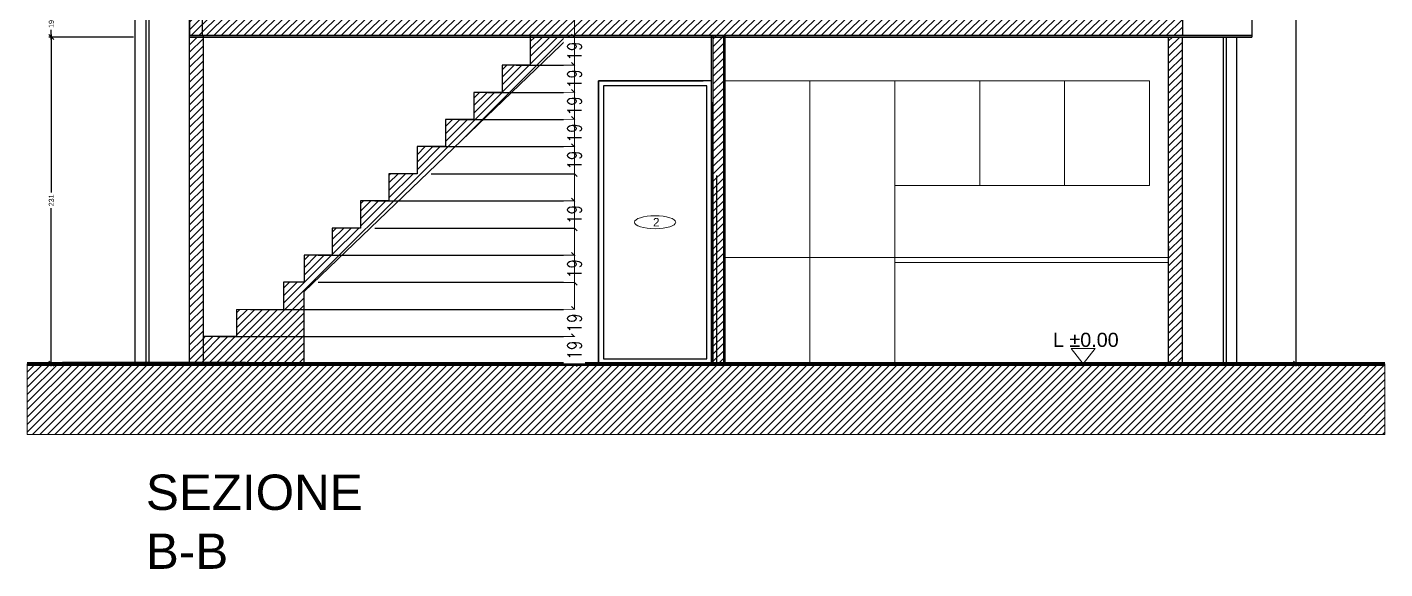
# Model space of a CAD drawing. Header units: centimetres. Extents: x -1332 to 7887, y -608 to 4152.
# Drawn here: x 46 to 1006, y 1668 to 2051 of the extents above; entities that cross this region are included whole.
import ezdxf

# ---------------------------------------------------------------- set-up
doc = ezdxf.new("R2010")
doc.units = ezdxf.units.CM
doc.header["$MEASUREMENT"] = 0
doc.layers.get('DEFPOINTS').update_dxf_attribs({"color": 210})
doc.layers.add('ARREDI', color=252, linetype='Continuous', lineweight=18)
doc.layers.add('NUMERAZIONE', color=30, linetype='Continuous', lineweight=5)
for name, color, linetype in [('INFISSI', 130, 'Continuous'), ('quote nuove', 253, 'Continuous'), ('STRUTTURA', 7, 'Continuous')]:
    doc.layers.add(name, color=color, linetype=linetype)
doc.styles.add('ARIAL', font='Arial.ttf')
doc.styles.add('E-ROMANS', font='romans.shx', dxfattribs={"width": 0.8})
doc.styles.get("Standard").update_dxf_attribs({"font": 'Arial.ttf'})
doc.dimstyles.new('Copia di 1', dxfattribs={"dimscale": 0.001, "dimtxt": 10000, "dimasz": 4000, "dimexe": 100, "dimexo": 10000, "dimgap": 0.1, "dimtad": 0, "dimtoh": 1, "dimdec": 0, "dimzin": 0, "dimdsep": 46, "dimtxsty": 'E-ROMANS', "dimblk": 'OBLIQUE', "dimcen": 1.2, "dimclrd": 256, "dimclre": 256, "dimclrt": 256, "dimadec": 0, "dimazin": 0, "dimtfac": 1, "dimtdec": 0, "dimtmove": 1, "dimatfit": 3, "dimldrblk": 'OPEN90', "dimfxl": 1, "dimtfill": 1, "dimtolj": 1, "dimtzin": 0, "dimlwd": 0, "dimarcsym": 0})
doc.dimstyles.new('TICK_36', dxfattribs={"dimtxt": 3.6, "dimasz": 3.6, "dimexe": 1.8, "dimexo": 1.2, "dimgap": 1.8, "dimtad": 0, "dimdec": 0, "dimzin": 0, "dimdsep": 46, "dimtxsty": 'ARIAL', "dimblk": 'OBLIQUE', "dimcen": 1.8, "dimdle": 1.8, "dimclrd": 256, "dimclrt": 256, "dimadec": 0, "dimazin": 0, "dimtfac": 1, "dimtdec": 0, "dimtmove": 1, "dimatfit": 3, "dimldrblk": 'OPEN90', "dimfxl": 1, "dimtfill": 1, "dimtolj": 1, "dimtzin": 0, "dimarcsym": 0})

# ---------------------------------------------------------------- blocks, each defined once
blk = doc.blocks.new('_Oblique')
at = {"color": 0, "linetype": 'ByBlock', "lineweight": -2}
blk.add_line((-0.5, -0.5), (0.5, 0.5), dxfattribs=at)
blk = doc.blocks.new('*D194')
at = {"layer": 'DEFPOINTS', "color": 0, "transparency": 16777216}
for p in [(892.86, 2432.3), (892.86, 1812.61), (943.19, 1812.61)]:
    blk.add_point(p, dxfattribs=at)
at = {"layer": 'quote nuove', "color": 0, "lineweight": -2, "transparency": 16777216}
for p, q in [((894.06, 2432.3), (944.99, 2432.3)), ((894.06, 1812.61), (944.99, 1812.61))]:
    blk.add_line(p, q, dxfattribs=at)
at = {"layer": 'quote nuove', "lineweight": -2, "transparency": 16777216}
for p, q in [((943.19, 2434.1), (943.19, 2128.24)), ((943.19, 1810.81), (943.19, 2116.68))]:
    blk.add_line(p, q, dxfattribs=at)
at = {"layer": 'quote nuove', "lineweight": -2, "transparency": 16777216, "xscale": 3.6, "yscale": 3.6, "zscale": 3.6}
for p, rotation in [((943.19, 2432.3), 90), ((943.19, 1812.61), 270)]:
    blk.add_blockref('_Oblique', p, dxfattribs=dict(at, rotation=rotation))
at = {"layer": 'quote nuove', "transparency": 16777216, "insert": (943.19, 2122.46), "char_height": 3.6, "attachment_point": 5, "rotation": 90, "style": 'ARIAL', "bg_fill": 3, "box_fill_scale": 1.25, "bg_fill_color": 256, "bg_fill_true_color": 13158600, "bg_fill_transparency": 0}
blk.add_mtext('\\A1;620', dxfattribs=at)
blk = doc.blocks.new('_Open90')
at = {"color": 0, "linetype": 'ByBlock', "lineweight": -2}
for p, q in [((0, 0), (-1, 0)), ((-0.5, 0.5), (0, 0)), ((0, 0), (-0.5, -0.5))]:
    blk.add_line(p, q, dxfattribs=at)
blk = doc.blocks.new('*D208')
at = {"layer": 'DEFPOINTS', "color": 0, "transparency": 16777216}
for p in [(63.04, 2043.61), (122.41, 2043.61), (122.41, 1812.61)]:
    blk.add_point(p, dxfattribs=at)
at = {"layer": 'quote nuove', "lineweight": -2, "transparency": 16777216}
for p, q in [((63.04, 2045.41), (63.04, 1933.57)), ((63.04, 1810.81), (63.04, 1922.65))]:
    blk.add_line(p, q, dxfattribs=at)
at = {"layer": 'quote nuove', "color": 0, "lineweight": -2, "transparency": 16777216}
for p, q in [((121.21, 2043.61), (61.24, 2043.61)), ((121.21, 1812.61), (61.24, 1812.61))]:
    blk.add_line(p, q, dxfattribs=at)
at = {"layer": 'quote nuove', "lineweight": -2, "transparency": 16777216, "xscale": 3.6, "yscale": 3.6, "zscale": 3.6}
for p, rotation in [((63.04, 2043.61), 90), ((63.04, 1812.61), 270)]:
    blk.add_blockref('_Oblique', p, dxfattribs=dict(at, rotation=rotation))
at = {"layer": 'quote nuove', "transparency": 16777216, "insert": (63.04, 1928.11), "char_height": 3.6, "attachment_point": 5, "rotation": 90, "style": 'ARIAL', "bg_fill": 3, "box_fill_scale": 1.25, "bg_fill_color": 256, "bg_fill_true_color": 13158600, "bg_fill_transparency": 0}
blk.add_mtext('\\A1;231', dxfattribs=at)
blk = doc.blocks.new('*D209')
at = {"layer": 'DEFPOINTS', "color": 0, "transparency": 16777216}
for p in [(63.04, 2062.11), (122.41, 2062.11), (122.41, 2043.61)]:
    blk.add_point(p, dxfattribs=at)
at = {"layer": 'quote nuove', "lineweight": -2, "transparency": 16777216}
for p, q in [((63.04, 2063.91), (63.04, 2057.07)), ((63.04, 2041.81), (63.04, 2048.65))]:
    blk.add_line(p, q, dxfattribs=at)
at = {"layer": 'quote nuove', "color": 0, "lineweight": -2, "transparency": 16777216}
for p, q in [((121.21, 2062.11), (61.24, 2062.11)), ((121.21, 2043.61), (61.24, 2043.61))]:
    blk.add_line(p, q, dxfattribs=at)
at = {"layer": 'quote nuove', "lineweight": -2, "transparency": 16777216, "xscale": 3.6, "yscale": 3.6, "zscale": 3.6}
for p, rotation in [((63.04, 2062.11), 90), ((63.04, 2043.61), 270)]:
    blk.add_blockref('_Oblique', p, dxfattribs=dict(at, rotation=rotation))
at = {"layer": 'quote nuove', "transparency": 16777216, "insert": (63.04, 2052.86), "char_height": 3.6, "attachment_point": 5, "rotation": 90, "style": 'ARIAL', "bg_fill": 3, "box_fill_scale": 1.25, "bg_fill_color": 256, "bg_fill_true_color": 13158600, "bg_fill_transparency": 0}
blk.add_mtext('\\A1;19', dxfattribs=at)
blk = doc.blocks.new('*D225')
at = {"layer": 'DEFPOINTS', "color": 0, "transparency": 16777216}
for p in [(401.7, 2043.61), (401.7, 2023.7)]:
    blk.add_point(p, dxfattribs=at)
at = {"layer": 'quote nuove', "lineweight": -2, "transparency": 16777216}
for p, q in [((411.7, 2043.61), (432.97, 2043.61)), ((411.7, 2023.7), (432.97, 2023.7))]:
    blk.add_line(p, q, dxfattribs=at)
at = {"layer": 'quote nuove', "lineweight": 0, "transparency": 16777216}
for p, q in [((432.87, 2043.61), (432.87, 2039.37)), ((432.87, 2023.7), (432.87, 2027.94))]:
    blk.add_line(p, q, dxfattribs=at)
at = {"layer": 'quote nuove', "lineweight": 0, "transparency": 16777216, "xscale": 4, "yscale": 4, "zscale": 4}
for p, rotation in [((432.87, 2043.61), 90), ((432.87, 2023.7), 270)]:
    blk.add_blockref('_Oblique', p, dxfattribs=dict(at, rotation=rotation))
at = {"layer": 'quote nuove', "transparency": 16777216, "insert": (432.87, 2033.65), "char_height": 10, "attachment_point": 5, "rotation": 90, "style": 'E-ROMANS', "bg_fill": 3, "box_fill_scale": 1.25, "bg_fill_color": 256, "bg_fill_true_color": 13158600, "bg_fill_transparency": 0}
blk.add_mtext('\\A1;19', dxfattribs=at)
at = {"layer": 'DEFPOINTS', "color": 0, "transparency": 16777216}
blk.add_point((432.87, 2023.7), dxfattribs=at)
blk = doc.blocks.new('*D226')
at = {"layer": 'DEFPOINTS', "color": 0, "transparency": 16777216}
for p in [(381.7, 2023.7), (381.7, 2004.5)]:
    blk.add_point(p, dxfattribs=at)
at = {"layer": 'quote nuove', "lineweight": -2, "transparency": 16777216}
for p, q in [((391.7, 2023.7), (432.97, 2023.7)), ((391.7, 2004.5), (432.97, 2004.5))]:
    blk.add_line(p, q, dxfattribs=at)
at = {"layer": 'quote nuove', "lineweight": 0, "transparency": 16777216}
for p, q in [((432.87, 2023.7), (432.87, 2019.81)), ((432.87, 2004.5), (432.87, 2008.39))]:
    blk.add_line(p, q, dxfattribs=at)
at = {"layer": 'quote nuove', "lineweight": 0, "transparency": 16777216, "xscale": 4, "yscale": 4, "zscale": 4}
for p, rotation in [((432.87, 2023.7), 90), ((432.87, 2004.5), 270)]:
    blk.add_blockref('_Oblique', p, dxfattribs=dict(at, rotation=rotation))
at = {"layer": 'quote nuove', "transparency": 16777216, "insert": (432.87, 2014.1), "char_height": 10, "attachment_point": 5, "rotation": 90, "style": 'E-ROMANS', "bg_fill": 3, "box_fill_scale": 1.25, "bg_fill_color": 256, "bg_fill_true_color": 13158600, "bg_fill_transparency": 0}
blk.add_mtext('\\A1;19', dxfattribs=at)
at = {"layer": 'DEFPOINTS', "color": 0, "transparency": 16777216}
blk.add_point((432.87, 2004.5), dxfattribs=at)
blk = doc.blocks.new('*D227')
at = {"layer": 'DEFPOINTS', "color": 0, "transparency": 16777216}
for p in [(361.7, 2004.5), (361.7, 1985.31)]:
    blk.add_point(p, dxfattribs=at)
at = {"layer": 'quote nuove', "lineweight": -2, "transparency": 16777216}
for p, q in [((371.7, 2004.5), (432.97, 2004.5)), ((371.7, 1985.31), (432.97, 1985.31))]:
    blk.add_line(p, q, dxfattribs=at)
at = {"layer": 'quote nuove', "lineweight": 0, "transparency": 16777216}
for p, q in [((432.87, 2004.5), (432.87, 2000.62)), ((432.87, 1985.31), (432.87, 1989.19))]:
    blk.add_line(p, q, dxfattribs=at)
at = {"layer": 'quote nuove', "lineweight": 0, "transparency": 16777216, "xscale": 4, "yscale": 4, "zscale": 4}
for p, rotation in [((432.87, 2004.5), 90), ((432.87, 1985.31), 270)]:
    blk.add_blockref('_Oblique', p, dxfattribs=dict(at, rotation=rotation))
at = {"layer": 'quote nuove', "transparency": 16777216, "insert": (432.87, 1994.91), "char_height": 10, "attachment_point": 5, "rotation": 90, "style": 'E-ROMANS', "bg_fill": 3, "box_fill_scale": 1.25, "bg_fill_color": 256, "bg_fill_true_color": 13158600, "bg_fill_transparency": 0}
blk.add_mtext('\\A1;19', dxfattribs=at)
at = {"layer": 'DEFPOINTS', "color": 0, "transparency": 16777216}
blk.add_point((432.87, 1985.31), dxfattribs=at)
blk = doc.blocks.new('*D228')
at = {"layer": 'DEFPOINTS', "color": 0, "transparency": 16777216}
for p in [(341.7, 1985.31), (341.7, 1966.12)]:
    blk.add_point(p, dxfattribs=at)
at = {"layer": 'quote nuove', "lineweight": -2, "transparency": 16777216}
for p, q in [((351.7, 1985.31), (432.97, 1985.31)), ((351.7, 1966.12), (432.97, 1966.12))]:
    blk.add_line(p, q, dxfattribs=at)
at = {"layer": 'quote nuove', "lineweight": 0, "transparency": 16777216}
for p, q in [((432.87, 1985.31), (432.87, 1981.43)), ((432.87, 1966.12), (432.87, 1970))]:
    blk.add_line(p, q, dxfattribs=at)
at = {"layer": 'quote nuove', "lineweight": 0, "transparency": 16777216, "xscale": 4, "yscale": 4, "zscale": 4}
for p, rotation in [((432.87, 1985.31), 90), ((432.87, 1966.12), 270)]:
    blk.add_blockref('_Oblique', p, dxfattribs=dict(at, rotation=rotation))
at = {"layer": 'quote nuove', "transparency": 16777216, "insert": (432.87, 1975.72), "char_height": 10, "attachment_point": 5, "rotation": 90, "style": 'E-ROMANS', "bg_fill": 3, "box_fill_scale": 1.25, "bg_fill_color": 256, "bg_fill_true_color": 13158600, "bg_fill_transparency": 0}
blk.add_mtext('\\A1;19', dxfattribs=at)
at = {"layer": 'DEFPOINTS', "color": 0, "transparency": 16777216}
blk.add_point((432.87, 1966.12), dxfattribs=at)
blk = doc.blocks.new('*D229')
at = {"layer": 'DEFPOINTS', "color": 0, "transparency": 16777216}
for p in [(321.7, 1966.12), (321.7, 1946.93)]:
    blk.add_point(p, dxfattribs=at)
at = {"layer": 'quote nuove', "lineweight": -2, "transparency": 16777216}
for p, q in [((331.7, 1966.12), (432.97, 1966.12)), ((331.7, 1946.93), (432.97, 1946.93))]:
    blk.add_line(p, q, dxfattribs=at)
at = {"layer": 'quote nuove', "lineweight": 0, "transparency": 16777216}
for p, q in [((432.87, 1966.12), (432.87, 1962.24)), ((432.87, 1946.93), (432.87, 1950.81))]:
    blk.add_line(p, q, dxfattribs=at)
at = {"layer": 'quote nuove', "lineweight": 0, "transparency": 16777216, "xscale": 4, "yscale": 4, "zscale": 4}
for p, rotation in [((432.87, 1966.12), 90), ((432.87, 1946.93), 270)]:
    blk.add_blockref('_Oblique', p, dxfattribs=dict(at, rotation=rotation))
at = {"layer": 'quote nuove', "transparency": 16777216, "insert": (432.87, 1956.52), "char_height": 10, "attachment_point": 5, "rotation": 90, "style": 'E-ROMANS', "bg_fill": 3, "box_fill_scale": 1.25, "bg_fill_color": 256, "bg_fill_true_color": 13158600, "bg_fill_transparency": 0}
blk.add_mtext('\\A1;19', dxfattribs=at)
at = {"layer": 'DEFPOINTS', "color": 0, "transparency": 16777216}
blk.add_point((432.87, 1946.93), dxfattribs=at)
blk = doc.blocks.new('*D230')
at = {"layer": 'DEFPOINTS', "color": 0, "transparency": 16777216}
for p in [(301.7, 3832.99), (301.7, 1927.73), (432.87, 1927.73)]:
    blk.add_point(p, dxfattribs=at)
at = {"layer": 'quote nuove', "lineweight": -2, "transparency": 16777216}
for p, q in [((311.7, 3832.99), (432.97, 3832.99)), ((311.7, 1927.73), (432.97, 1927.73))]:
    blk.add_line(p, q, dxfattribs=at)
at = {"layer": 'quote nuove', "lineweight": 0, "transparency": 16777216}
for p, q in [((432.87, 3832.99), (432.87, 2893.89)), ((432.87, 1927.73), (432.87, 2866.84))]:
    blk.add_line(p, q, dxfattribs=at)
at = {"layer": 'quote nuove', "lineweight": 0, "transparency": 16777216, "xscale": 4, "yscale": 4, "zscale": 4}
for p, rotation in [((432.87, 3832.99), 90), ((432.87, 1927.73), 270)]:
    blk.add_blockref('_Oblique', p, dxfattribs=dict(at, rotation=rotation))
at = {"layer": 'quote nuove', "transparency": 16777216, "insert": (432.87, 2880.36), "char_height": 10, "attachment_point": 5, "rotation": 90, "style": 'E-ROMANS', "bg_fill": 3, "box_fill_scale": 1.25, "bg_fill_color": 256, "bg_fill_true_color": 13158600, "bg_fill_transparency": 0}
blk.add_mtext('\\A1;1905', dxfattribs=at)
blk = doc.blocks.new('*D231')
at = {"layer": 'DEFPOINTS', "color": 0, "transparency": 16777216}
for p in [(281.7, 1927.73), (281.7, 1908.54)]:
    blk.add_point(p, dxfattribs=at)
at = {"layer": 'quote nuove', "lineweight": -2, "transparency": 16777216}
for p, q in [((291.7, 1927.73), (432.97, 1927.73)), ((291.7, 1908.54), (432.97, 1908.54))]:
    blk.add_line(p, q, dxfattribs=at)
at = {"layer": 'quote nuove', "lineweight": 0, "transparency": 16777216}
for p, q in [((432.87, 1927.73), (432.87, 1923.85)), ((432.87, 1908.54), (432.87, 1912.42))]:
    blk.add_line(p, q, dxfattribs=at)
at = {"layer": 'quote nuove', "lineweight": 0, "transparency": 16777216, "xscale": 4, "yscale": 4, "zscale": 4}
for p, rotation in [((432.87, 1927.73), 90), ((432.87, 1908.54), 270)]:
    blk.add_blockref('_Oblique', p, dxfattribs=dict(at, rotation=rotation))
at = {"layer": 'quote nuove', "transparency": 16777216, "insert": (432.87, 1918.14), "char_height": 10, "attachment_point": 5, "rotation": 90, "style": 'E-ROMANS', "bg_fill": 3, "box_fill_scale": 1.25, "bg_fill_color": 256, "bg_fill_true_color": 13158600, "bg_fill_transparency": 0}
blk.add_mtext('\\A1;19', dxfattribs=at)
at = {"layer": 'DEFPOINTS', "color": 0, "transparency": 16777216}
blk.add_point((432.87, 1908.54), dxfattribs=at)
blk = doc.blocks.new('*D232')
at = {"layer": 'DEFPOINTS', "color": 0, "transparency": 16777216}
for p in [(261.7, 3794.61), (261.7, 1889.35), (432.87, 1889.35)]:
    blk.add_point(p, dxfattribs=at)
at = {"layer": 'quote nuove', "lineweight": -2, "transparency": 16777216}
for p, q in [((271.7, 3794.61), (432.97, 3794.61)), ((271.7, 1889.35), (432.97, 1889.35))]:
    blk.add_line(p, q, dxfattribs=at)
at = {"layer": 'quote nuove', "lineweight": 0, "transparency": 16777216}
for p, q in [((432.87, 3794.61), (432.87, 2855.5)), ((432.87, 1889.35), (432.87, 2828.45))]:
    blk.add_line(p, q, dxfattribs=at)
at = {"layer": 'quote nuove', "lineweight": 0, "transparency": 16777216, "xscale": 4, "yscale": 4, "zscale": 4}
for p, rotation in [((432.87, 3794.61), 90), ((432.87, 1889.35), 270)]:
    blk.add_blockref('_Oblique', p, dxfattribs=dict(at, rotation=rotation))
at = {"layer": 'quote nuove', "transparency": 16777216, "insert": (432.87, 2841.98), "char_height": 10, "attachment_point": 5, "rotation": 90, "style": 'E-ROMANS', "bg_fill": 3, "box_fill_scale": 1.25, "bg_fill_color": 256, "bg_fill_true_color": 13158600, "bg_fill_transparency": 0}
blk.add_mtext('\\A1;1905', dxfattribs=at)
blk = doc.blocks.new('*D233')
at = {"layer": 'DEFPOINTS', "color": 0, "transparency": 16777216}
for p in [(241.7, 1889.35), (241.7, 1870.16)]:
    blk.add_point(p, dxfattribs=at)
at = {"layer": 'quote nuove', "lineweight": -2, "transparency": 16777216}
for p, q in [((251.7, 1889.35), (432.97, 1889.35)), ((251.7, 1870.16), (432.97, 1870.16))]:
    blk.add_line(p, q, dxfattribs=at)
at = {"layer": 'quote nuove', "lineweight": 0, "transparency": 16777216}
for p, q in [((432.87, 1889.35), (432.87, 1885.47)), ((432.87, 1870.16), (432.87, 1874.04))]:
    blk.add_line(p, q, dxfattribs=at)
at = {"layer": 'quote nuove', "lineweight": 0, "transparency": 16777216, "xscale": 4, "yscale": 4, "zscale": 4}
for p, rotation in [((432.87, 1889.35), 90), ((432.87, 1870.16), 270)]:
    blk.add_blockref('_Oblique', p, dxfattribs=dict(at, rotation=rotation))
at = {"layer": 'quote nuove', "transparency": 16777216, "insert": (432.87, 1879.75), "char_height": 10, "attachment_point": 5, "rotation": 90, "style": 'E-ROMANS', "bg_fill": 3, "box_fill_scale": 1.25, "bg_fill_color": 256, "bg_fill_true_color": 13158600, "bg_fill_transparency": 0}
blk.add_mtext('\\A1;19', dxfattribs=at)
at = {"layer": 'DEFPOINTS', "color": 0, "transparency": 16777216}
blk.add_point((432.87, 1870.16), dxfattribs=at)
blk = doc.blocks.new('*D234')
at = {"layer": 'DEFPOINTS', "color": 0, "transparency": 16777216}
for p in [(227.27, 3756.22), (227.27, 1850.96), (432.87, 1850.96)]:
    blk.add_point(p, dxfattribs=at)
at = {"layer": 'quote nuove', "lineweight": -2, "transparency": 16777216}
for p, q in [((237.27, 3756.22), (432.97, 3756.22)), ((237.27, 1850.96), (432.97, 1850.96))]:
    blk.add_line(p, q, dxfattribs=at)
at = {"layer": 'quote nuove', "lineweight": 0, "transparency": 16777216}
for p, q in [((432.87, 3756.22), (432.87, 2817.12)), ((432.87, 1850.96), (432.87, 2790.07))]:
    blk.add_line(p, q, dxfattribs=at)
at = {"layer": 'quote nuove', "lineweight": 0, "transparency": 16777216, "xscale": 4, "yscale": 4, "zscale": 4}
for p, rotation in [((432.87, 3756.22), 90), ((432.87, 1850.96), 270)]:
    blk.add_blockref('_Oblique', p, dxfattribs=dict(at, rotation=rotation))
at = {"layer": 'quote nuove', "transparency": 16777216, "insert": (432.87, 2803.59), "char_height": 10, "attachment_point": 5, "rotation": 90, "style": 'E-ROMANS', "bg_fill": 3, "box_fill_scale": 1.25, "bg_fill_color": 256, "bg_fill_true_color": 13158600, "bg_fill_transparency": 0}
blk.add_mtext('\\A1;1905', dxfattribs=at)
blk = doc.blocks.new('*D235')
at = {"layer": 'DEFPOINTS', "color": 0, "transparency": 16777216}
for p in [(193.96, 1850.96), (193.96, 1831.77)]:
    blk.add_point(p, dxfattribs=at)
at = {"layer": 'quote nuove', "lineweight": -2, "transparency": 16777216}
for p, q in [((203.96, 1850.96), (432.97, 1850.96)), ((203.96, 1831.77), (432.97, 1831.77))]:
    blk.add_line(p, q, dxfattribs=at)
at = {"layer": 'quote nuove', "lineweight": 0, "transparency": 16777216}
for p, q in [((432.87, 1850.96), (432.87, 1847.08)), ((432.87, 1831.77), (432.87, 1835.65))]:
    blk.add_line(p, q, dxfattribs=at)
at = {"layer": 'quote nuove', "lineweight": 0, "transparency": 16777216, "xscale": 4, "yscale": 4, "zscale": 4}
for p, rotation in [((432.87, 1850.96), 90), ((432.87, 1831.77), 270)]:
    blk.add_blockref('_Oblique', p, dxfattribs=dict(at, rotation=rotation))
at = {"layer": 'quote nuove', "transparency": 16777216, "insert": (432.87, 1841.37), "char_height": 10, "attachment_point": 5, "rotation": 90, "style": 'E-ROMANS', "bg_fill": 3, "box_fill_scale": 1.25, "bg_fill_color": 256, "bg_fill_true_color": 13158600, "bg_fill_transparency": 0}
blk.add_mtext('\\A1;19', dxfattribs=at)
at = {"layer": 'DEFPOINTS', "color": 0, "transparency": 16777216}
blk.add_point((432.87, 1831.77), dxfattribs=at)
blk = doc.blocks.new('*D236')
at = {"layer": 'DEFPOINTS', "color": 0, "transparency": 16777216}
for p in [(170.31, 1831.77), (170.31, 1812.61)]:
    blk.add_point(p, dxfattribs=at)
at = {"layer": 'quote nuove', "lineweight": -2, "transparency": 16777216}
for p, q in [((180.31, 1831.77), (432.97, 1831.77)), ((180.31, 1812.61), (432.97, 1812.61))]:
    blk.add_line(p, q, dxfattribs=at)
at = {"layer": 'quote nuove', "lineweight": 0, "transparency": 16777216}
for p, q in [((432.87, 1831.77), (432.87, 1827.9)), ((432.87, 1812.61), (432.87, 1816.48))]:
    blk.add_line(p, q, dxfattribs=at)
at = {"layer": 'quote nuove', "lineweight": 0, "transparency": 16777216, "xscale": 4, "yscale": 4, "zscale": 4}
for p, rotation in [((432.87, 1831.77), 90), ((432.87, 1812.61), 270)]:
    blk.add_blockref('_Oblique', p, dxfattribs=dict(at, rotation=rotation))
at = {"layer": 'quote nuove', "transparency": 16777216, "insert": (432.87, 1822.19), "char_height": 10, "attachment_point": 5, "rotation": 90, "style": 'E-ROMANS', "bg_fill": 3, "box_fill_scale": 1.25, "bg_fill_color": 256, "bg_fill_true_color": 13158600, "bg_fill_transparency": 0}
blk.add_mtext('\\A1;19', dxfattribs=at)
at = {"layer": 'DEFPOINTS', "color": 0, "transparency": 16777216}
blk.add_point((432.87, 1812.61), dxfattribs=at)

msp = doc.modelspace()

# ---------------------------------------------------------------- hatches: boundary and pattern name
h = msp.add_hatch()
h.set_pattern_fill('ANSI31', color=0, scale=30)
h.paths.add_polyline_path([(853.12, 2072.1), (862.62, 2072.1), (862.71, 2397.03), (853.21, 2397.03)])
h.paths.add_polyline_path([(862.51, 2043.61), (853.01, 2043.61), (853.01, 1812.61), (862.51, 1812.61)])
h.paths.add_polyline_path([(862.71, 2411.37), (853.21, 2411.36), (853.21, 2397.03), (862.71, 2397.03)])
h = msp.add_hatch(color=0)
h.dxf.hatch_style = 1
h.paths.add_polyline_path([(170.31, 2044.61), (160.81, 2044.61), (160.81, 2043.61), (170.31, 2043.61)])
h.paths.add_polyline_path([(170.31, 2062.11), (160.81, 2062.11), (160.81, 2060.61), (170.31, 2060.61)])
at = {"layer": 'ARREDI'}
h = msp.add_hatch(dxfattribs=at)
h.set_pattern_fill('ANSI31', color=0, scale=30)
h.paths.add_polyline_path([(530.9, 1812.61), (538.4, 1812.61), (538.4, 2043.61), (530.9, 2043.61)])
at = {"layer": 'STRUTTURA'}
h = msp.add_hatch(dxfattribs=at)
h.set_pattern_fill('ANSI31', color=256, scale=30)
h.paths.add_polyline_path([(160.81, 1812.61), (170.31, 1812.61), (170.31, 2043.61), (160.81, 2043.61)])
h.paths.add_polyline_path([(170.4, 2397.03), (170.4, 2410.03), (170.31, 2410.03), (160.9, 2410.03), (160.9, 2397.03), (160.81, 2062.11), (170.31, 2062.11)])
h = msp.add_hatch(dxfattribs=at)
h.set_pattern_fill('ANSI31', color=256, scale=30)
h.paths.add_polyline_path([(862.71, 2060.61), (661.6, 2060.61), (661.6, 2060.14), (654.1, 2060.14), (654.1, 2060.61), (160.81, 2060.61), (160.81, 2044.61), (862.71, 2044.61)])
h.paths.add_polyline_path([(538.4, 2044.61), (530.9, 2044.61), (530.9, 2043.61), (538.4, 2043.61)])
h = msp.add_hatch(dxfattribs=at)
h.set_pattern_fill('ANSI31', color=256, scale=30)
h.paths.add_polyline_path([(241.7, 1863.77), (429.1, 2043.61), (401.7, 2043.61), (401.7, 2023.7), (381.7, 2023.7), (381.7, 2004.5), (361.7, 2004.5), (361.7, 1985.31), (341.7, 1985.31), (341.7, 1966.12), (321.7, 1966.12), (321.7, 1946.93), (301.7, 1946.93), (301.7, 1927.73), (281.7, 1927.73), (281.7, 1908.54), (261.7, 1908.54), (261.7, 1889.35), (241.7, 1889.35), (241.7, 1870.16), (227.27, 1870.16), (227.27, 1850.96), (193.96, 1850.96), (193.96, 1831.77), (170.31, 1831.77), (170.31, 1812.61), (241.7, 1812.61)])
h = msp.add_hatch(color=256, dxfattribs=at)
h.dxf.hatch_style = 1
h.paths.add_polyline_path([(429.09, 2044.61), (401.7, 2044.61), (401.7, 2043.61), (429.09, 2043.61)])

# ---------------------------------------------------------------- linework, layer by layer
for p, q in [((529.9, 1997.61), (529.9, 1812.61)), ((853.01, 1895.61), (853.01, 1892.61))]:
    msp.add_line(p, q)
msp.add_lwpolyline([(529.9, 1812.61), (529.9, 2044.61)])
at = {"layer": 'ARREDI'}
for p, q in [((599.4, 2012.61), (539.4, 2012.61)), ((539.4, 2012.61), (539.4, 1812.61)), ((599.4, 1812.61), (599.4, 2012.61)), ((659.4, 2012.61), (599.4, 2012.61)), ((599.4, 2012.61), (599.4, 1812.61)), ((719.4, 2012.61), (659.4, 2012.61)), ((659.4, 2012.61), (659.4, 1938.61)), ((659.4, 1812.61), (659.4, 2012.61)), ((719.4, 1938.61), (719.4, 2012.61)), ((779.4, 2012.61), (719.4, 2012.61)), ((719.4, 2012.61), (719.4, 1938.61)), ((779.4, 1938.61), (779.4, 2012.61)), ((839.4, 2012.61), (779.4, 2012.61)), ((779.4, 2012.61), (779.4, 1938.61)), ((839.4, 1938.61), (839.4, 2012.61)), ((659.4, 1938.61), (719.4, 1938.61)), ((719.4, 1938.61), (779.4, 1938.61)), ((779.4, 1938.61), (839.4, 1938.61)), ((599.4, 1895.61), (599.4, 1892.61)), ((659.4, 1895.61), (659.4, 1892.61)), ((539.4, 1887.61), (599.4, 1887.61)), ((599.4, 1887.61), (659.4, 1887.61)), ((659.4, 1887.61), (853.01, 1887.61)), ((853.01, 1884.11), (659.4, 1884.11)), ((853.01, 1887.61), (853.01, 1884.11)), ((539.4, 1812.61), (599.4, 1812.61))]:
    msp.add_line(p, q, dxfattribs=at)
msp.add_lwpolyline([(530.9, 1812.61), (538.4, 1812.61), (538.4, 2043.61), (530.9, 2043.61)], close=True, dxfattribs=at)
at = {"layer": 'INFISSI'}
for p, q in [((449.9, 1812.61), (449.9, 2012.61)), ((449.9, 2012.61), (449.9, 1812.61))]:
    msp.add_line(p, q, dxfattribs=at)
for points in [[(449.9, 1812.61), (529.9, 1812.61), (529.9, 2012.61), (449.9, 2012.61)], [(453.4, 1816.11), (526.4, 1816.11), (526.4, 2009.11), (453.4, 2009.11)]]:
    msp.add_lwpolyline(points, close=True, dxfattribs=at)
at = {"layer": 'NUMERAZIONE'}
msp.add_lwpolyline([(784.06, 1823.35), (792.51, 1812.61), (800.95, 1823.35)], close=True, dxfattribs=at)
msp.add_ellipse((489.9, 1912.61), major_axis=(14.61, 0), ratio=0.314087, dxfattribs=at)
at = {"layer": 'STRUTTURA'}
for p, q in [((131.91, 2276.93), (131.91, 1812.61)), ((911.71, 2057.1), (911.71, 2043.61)), ((911.71, 2055.61), (911.71, 2044.61)), ((160.81, 2030.61), (160.81, 2043.61)), ((170.31, 2043.61), (170.31, 2030.61)), ((241.7, 1863.77), (429.1, 2043.61)), ((401.7, 2043.61), (401.7, 2023.7)), ((552.21, 2044.61), (553.21, 2044.61)), ((853.01, 1812.61), (853.01, 2043.61)), ((861.61, 2044.61), (911.71, 2044.61)), ((862.51, 2043.61), (911.71, 2043.61)), ((862.51, 2043.61), (862.51, 1812.61)), ((911.71, 2044.61), (862.71, 2044.61)), ((891.61, 2043.61), (891.61, 2041.67)), ((891.61, 2041.67), (891.61, 1872.61)), ((381.7, 2023.7), (381.7, 2004.5)), ((401.7, 2023.7), (381.7, 2023.7)), ((449.9, 2012.61), (524.01, 2012.61)), ((361.7, 2004.5), (361.7, 1985.31)), ((381.7, 2004.5), (361.7, 2004.5)), ((341.7, 1985.31), (341.7, 1966.12)), ((361.7, 1985.31), (341.7, 1985.31)), ((321.7, 1966.12), (321.7, 1946.93)), ((341.7, 1966.12), (321.7, 1966.12)), ((301.7, 1946.93), (301.7, 1927.73)), ((321.7, 1946.93), (301.7, 1946.93)), ((533.51, 1812.61), (533.51, 1945.61)), ((281.7, 1927.73), (281.7, 1908.54)), ((301.7, 1927.73), (281.7, 1927.73)), ((261.7, 1908.54), (261.7, 1889.35)), ((281.7, 1908.54), (261.7, 1908.54)), ((241.7, 1889.35), (241.7, 1870.16)), ((261.7, 1889.35), (241.7, 1889.35)), ((891.61, 1872.61), (891.61, 1812.61)), ((227.27, 1870.16), (227.27, 1850.96)), ((241.7, 1870.16), (227.27, 1870.16)), ((241.7, 1812.61), (241.7, 1863.77)), ((193.96, 1850.96), (193.96, 1831.77)), ((193.96, 1831.77), (170.31, 1831.77)), ((160.91, 1812.61), (170.41, 1812.61)), ((162.91, 1812.61), (862.61, 1812.61)), ((171.41, 1812.61), (423.41, 1812.61)), ((515.08, 1812.61), (511.08, 1812.61)), ((541.9, 1812.61), (536.91, 1812.61)), ((541.9, 1812.61), (546.9, 1812.61)), ((552.05, 1812.61), (548.05, 1812.61)), ((561.96, 1812.61), (565.95, 1812.61)), ((600.93, 1812.61), (604.93, 1812.61)), ((660.69, 1812.61), (664.68, 1812.61)), ((670.84, 1812.61), (675.83, 1812.61)), ((675.77, 1812.61), (680.77, 1812.61)), ((697.66, 1812.61), (701.66, 1812.61)), ((860.61, 1812.61), (860.61, 1812.61))]:
    msp.add_line(p, q, dxfattribs=at)
at = {"layer": 'STRUTTURA', "lineweight": 100}
for p, q in [((45.95, 1812.61), (1005.86, 1812.61)), ((200.42, 1812.61), (70.87, 1812.61))]:
    msp.add_line(p, q, dxfattribs=at)
at = {"layer": 'STRUTTURA'}
for points in [[(122.41, 1812.61), (122.41, 2282.41)], [(129.91, 2282.41), (129.91, 1812.61)], [(160.81, 2044.61), (862.71, 2044.61)], [(160.81, 2043.61), (552.21, 2043.61)], [(530.9, 1812.61), (530.9, 2044.61)], [(538.4, 1812.61), (538.4, 2044.61)], [(539.4, 1812.61), (539.4, 2044.61)], [(552.21, 2043.61), (862.51, 2043.61)], [(893.61, 2043.61), (893.61, 2041.67)], [(893.61, 2041.67), (893.61, 1872.61)], [(901.11, 2041.67), (901.11, 2043.61)], [(901.11, 1872.61), (901.11, 2041.67)], [(893.61, 1872.61), (893.61, 1812.61)], [(901.11, 1812.61), (901.11, 1872.61)], [(162.91, 1812.61), (174.91, 1812.61)], [(171.41, 1812.61), (174.41, 1812.61)], [(222.4, 1812.61), (219.4, 1812.61)], [(550.96, 1812.61), (562.96, 1812.61)], [(848.61, 1812.61), (860.61, 1812.61)]]:
    msp.add_lwpolyline(points, dxfattribs=at)
for points in [[(160.81, 2060.61), (862.71, 2060.61), (862.71, 2044.61), (160.81, 2044.61)], [(160.81, 2044.61), (169.82, 2044.61), (169.82, 2060.08), (160.81, 2060.08)], [(160.81, 2044.61), (170.31, 2044.61), (170.31, 1812.61), (160.81, 1812.61)], [(401.7, 2043.61), (429.09, 2043.61), (429.09, 2044.61), (401.7, 2044.61)]]:
    msp.add_lwpolyline(points, close=True, dxfattribs=at)

# ---------------------------------------------------------------- texts
at = {"layer": 'NUMERAZIONE'}
msp.add_text('L ±0.00', height=9.989, dxfattribs=at).set_placement((771.22, 1824.48))
at = {"layer": 'NUMERAZIONE', "ltscale": 0.1, "insert": (488.41, 1915.63), "char_height": 6, "attachment_point": 1}
msp.add_mtext_dynamic_manual_height_columns('2', width=0.5819, gutter_width=12.5, heights=[0], dxfattribs=at)
at = {"layer": 'STRUTTURA', "ltscale": 0.1, "insert": (129.91, 1734.18), "char_height": 25, "attachment_point": 1}
msp.add_mtext_dynamic_manual_height_columns('SEZIONE B-B', width=23.9932, gutter_width=12.5, heights=[0], dxfattribs=at)

# ---------------------------------------------------------------- next in the draw order: dimensions: what is measured, and where the dimension line sits
at = {"layer": 'quote nuove'}
for base, p1, p2, picture, middle in [((943.19, 1812.61), (892.86, 2432.3), (892.86, 1812.61), '*D194', (943.19, 2122.46)), ((63.04, 2043.61), (122.41, 1812.61), (122.41, 2043.61), '*D208', (63.04, 1928.11))]:
    dim = msp.add_linear_dim(base=base, p1=p1, p2=p2, angle=90, dimstyle='TICK_36', dxfattribs=at)
    dim.commit()
    dim.dimension.update_dxf_attribs({"geometry": picture, "text_midpoint": middle})
dim = msp.add_linear_dim(base=(432.87, 2023.7), p1=(401.7, 2043.61), p2=(401.7, 2023.7), angle=90, text='19', dimstyle='Copia di 1', dxfattribs=at)
dim.commit()
dim.dimension.update_dxf_attribs({"geometry": '*D225', "text_midpoint": (432.87, 2033.65)})

# ---------------------------------------------------------------- next in the draw order: dimensions: what is measured, and where the dimension line sits
dim = msp.add_linear_dim(base=(63.04, 2062.11), p1=(122.41, 2043.61), p2=(122.41, 2062.11), angle=90, text='19', dimstyle='TICK_36', dxfattribs=at)
dim.commit()
dim.dimension.update_dxf_attribs({"geometry": '*D209', "text_midpoint": (63.04, 2052.86)})
dim = msp.add_linear_dim(base=(432.87, 2004.5), p1=(381.7, 2023.7), p2=(381.7, 2004.5), angle=90, dimstyle='Copia di 1', dxfattribs=at)
dim.commit()
dim.dimension.update_dxf_attribs({"geometry": '*D226', "text_midpoint": (432.87, 2014.1)})

# ---------------------------------------------------------------- next in the draw order: dimensions: what is measured, and where the dimension line sits
dim = msp.add_linear_dim(base=(432.87, 1985.31), p1=(361.7, 2004.5), p2=(361.7, 1985.31), angle=90, dimstyle='Copia di 1', dxfattribs=at)
dim.commit()
dim.dimension.update_dxf_attribs({"geometry": '*D227', "text_midpoint": (432.87, 1994.91)})

# ---------------------------------------------------------------- next in the draw order: dimensions: what is measured, and where the dimension line sits
dim = msp.add_linear_dim(base=(432.87, 1966.12), p1=(341.7, 1985.31), p2=(341.7, 1966.12), angle=90, dimstyle='Copia di 1', dxfattribs=at)
dim.commit()
dim.dimension.update_dxf_attribs({"geometry": '*D228', "text_midpoint": (432.87, 1975.72)})

# ---------------------------------------------------------------- next in the draw order: dimensions: what is measured, and where the dimension line sits
dim = msp.add_linear_dim(base=(432.87, 1946.93), p1=(321.7, 1966.12), p2=(321.7, 1946.93), angle=90, dimstyle='Copia di 1', dxfattribs=at)
dim.commit()
dim.dimension.update_dxf_attribs({"geometry": '*D229', "text_midpoint": (432.87, 1956.52)})

# ---------------------------------------------------------------- next in the draw order: dimensions: what is measured, and where the dimension line sits
dim = msp.add_linear_dim(base=(432.87, 1927.73), p1=(301.7, 3832.99), p2=(301.7, 1927.73), angle=90, dimstyle='Copia di 1', dxfattribs=at)
dim.commit()
dim.dimension.update_dxf_attribs({"geometry": '*D230', "text_midpoint": (432.87, 2880.36)})

# ---------------------------------------------------------------- next in the draw order: dimensions: what is measured, and where the dimension line sits
dim = msp.add_linear_dim(base=(432.87, 1908.54), p1=(281.7, 1927.73), p2=(281.7, 1908.54), angle=90, dimstyle='Copia di 1', dxfattribs=at)
dim.commit()
dim.dimension.update_dxf_attribs({"geometry": '*D231', "text_midpoint": (432.87, 1918.14)})

# ---------------------------------------------------------------- next in the draw order: dimensions: what is measured, and where the dimension line sits
dim = msp.add_linear_dim(base=(432.87, 1889.35), p1=(261.7, 3794.61), p2=(261.7, 1889.35), angle=90, dimstyle='Copia di 1', dxfattribs=at)
dim.commit()
dim.dimension.update_dxf_attribs({"geometry": '*D232', "text_midpoint": (432.87, 2841.98)})

# ---------------------------------------------------------------- next in the draw order: dimensions: what is measured, and where the dimension line sits
dim = msp.add_linear_dim(base=(432.87, 1870.16), p1=(241.7, 1889.35), p2=(241.7, 1870.16), angle=90, dimstyle='Copia di 1', dxfattribs=at)
dim.commit()
dim.dimension.update_dxf_attribs({"geometry": '*D233', "text_midpoint": (432.87, 1879.75)})

# ---------------------------------------------------------------- next in the draw order: dimensions: what is measured, and where the dimension line sits
dim = msp.add_linear_dim(base=(432.87, 1850.96), p1=(227.27, 3756.22), p2=(227.27, 1850.96), angle=90, dimstyle='Copia di 1', dxfattribs=at)
dim.commit()
dim.dimension.update_dxf_attribs({"geometry": '*D234', "text_midpoint": (432.87, 2803.59)})

# ---------------------------------------------------------------- next in the draw order: dimensions: what is measured, and where the dimension line sits
dim = msp.add_linear_dim(base=(432.87, 1831.77), p1=(193.96, 1850.96), p2=(193.96, 1831.77), angle=90, dimstyle='Copia di 1', dxfattribs=at)
dim.commit()
dim.dimension.update_dxf_attribs({"geometry": '*D235', "text_midpoint": (432.87, 1841.37)})

# ---------------------------------------------------------------- next in the draw order: linework, layer by layer
at = {"layer": 'ARREDI'}
msp.add_line((193.96, 1850.96), (227.27, 1850.96), dxfattribs=at)

# ---------------------------------------------------------------- next in the draw order: dimensions: what is measured, and where the dimension line sits
at = {"layer": 'quote nuove'}
dim = msp.add_linear_dim(base=(432.87, 1812.61), p1=(170.31, 1831.77), p2=(170.31, 1812.61), angle=90, dimstyle='Copia di 1', dxfattribs=at)
dim.commit()
dim.dimension.update_dxf_attribs({"geometry": '*D236', "text_midpoint": (432.87, 1822.19)})

# ---------------------------------------------------------------- next in the draw order: hatches: boundary and pattern name
at = {"layer": 'ARREDI'}
h = msp.add_hatch(dxfattribs=at)
h.set_pattern_fill('ANSI31', color=0, scale=30)
h.paths.add_polyline_path([(45.95, 1812.61), (45.95, 1762.61), (1005.86, 1762.61), (1005.86, 1812.61)])

# ---------------------------------------------------------------- next in the draw order: linework, layer by layer
msp.add_lwpolyline([(45.95, 1812.61), (1005.86, 1812.61), (1005.86, 1762.61), (45.95, 1762.61)], close=True, dxfattribs=at)

doc.saveas('drawing.dxf')
